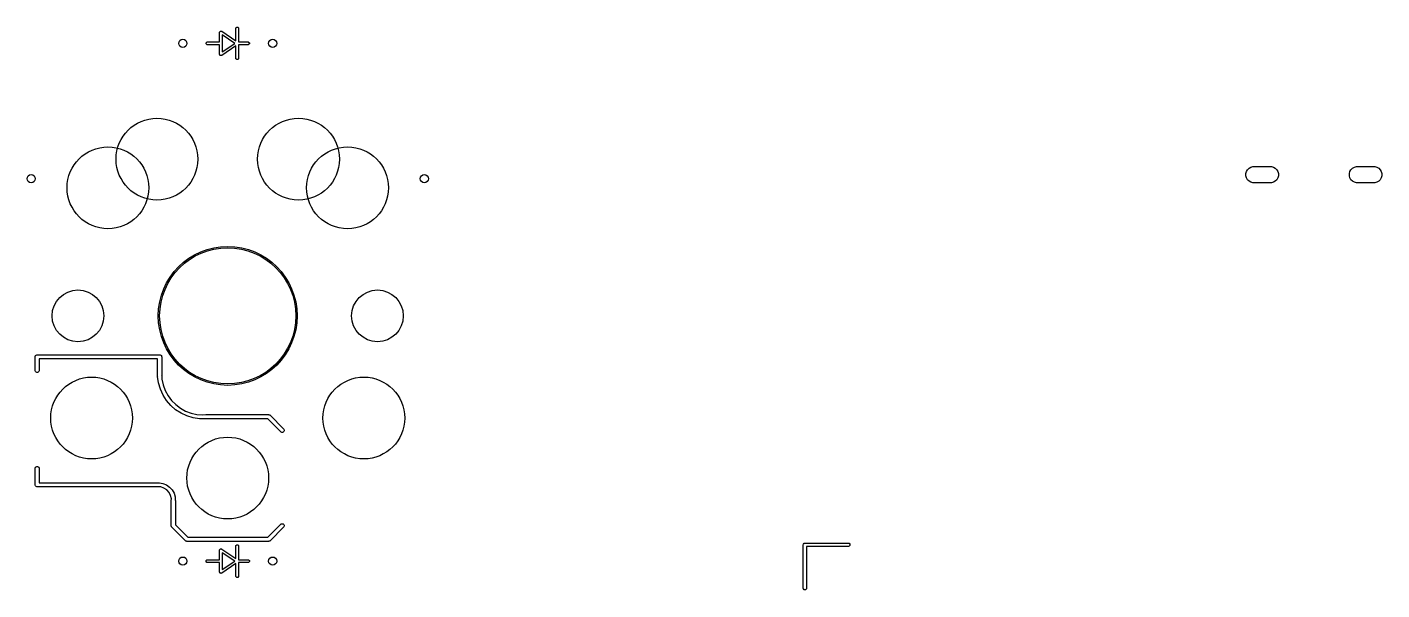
# Model space of a CAD drawing. Extents: x 2.61 to 8.57, y -5.64 to -1.89.
# Drawn here: x 6.563 to 8.523, y -4.346 to -3.533 of the extents above; entities that cross this region are included whole.
import ezdxf

# ---------------------------------------------------------------- set-up
doc = ezdxf.new("R2010")
doc.units = 0
doc.header["$MEASUREMENT"] = 0
doc.layers.add('BLACK', color=7, linetype='CONTINUOUS')

msp = doc.modelspace()

# ---------------------------------------------------------------- linework, layer by layer
at = {"layer": 'BLACK', "linetype": 'CONTINUOUS'}
for p, q in [((6.8417, -3.5411), (6.8418, -3.5408)), ((6.8417, -3.5548), (6.8417, -3.5411)), ((6.8418, -3.5406), (6.8419, -3.5403)), ((6.8418, -3.5407), (6.8418, -3.5406)), ((6.8418, -3.5408), (6.8418, -3.5407)), ((6.8419, -3.5403), (6.8423, -3.5399)), ((6.8423, -3.5399), (6.8426, -3.5394)), ((6.8426, -3.5394), (6.8428, -3.5394)), ((6.8428, -3.5394), (6.8429, -3.5392)), ((6.8429, -3.5392), (6.8435, -3.5392)), ((6.8435, -3.5392), (6.8441, -3.5391)), ((6.8441, -3.5391), (6.8444, -3.5392)), ((6.8444, -3.5392), (6.8445, -3.5392)), ((6.8445, -3.5392), (6.8445, -3.5393)), ((6.8445, -3.5393), (6.8448, -3.5394)), ((6.8448, -3.5394), (6.8654, -3.5531)), ((6.8638, -3.5568), (6.8457, -3.5447)), ((6.8457, -3.5447), (6.8457, -3.5689)), ((6.8654, -3.5352), (6.8655, -3.5344)), ((6.8654, -3.5531), (6.8654, -3.5352)), ((6.8655, -3.5344), (6.8666, -3.5333)), ((6.8666, -3.5333), (6.8681, -3.5333)), ((6.8681, -3.5333), (6.8691, -3.5344)), ((6.8691, -3.5344), (6.8693, -3.5352)), ((6.8693, -3.5352), (6.8693, -3.5548)), ((6.8222, -3.5561), (6.8233, -3.555)), ((6.8222, -3.5576), (6.8222, -3.5561)), ((6.8233, -3.5586), (6.8222, -3.5576)), ((6.8233, -3.555), (6.824, -3.5548)), ((6.824, -3.5588), (6.8233, -3.5586)), ((6.824, -3.5548), (6.8417, -3.5548)), ((6.8417, -3.5588), (6.824, -3.5588)), ((6.8417, -3.5726), (6.8417, -3.5588)), ((6.8654, -3.5605), (6.8448, -3.5742)), ((6.8457, -3.5689), (6.8638, -3.5568)), ((6.8654, -3.5785), (6.8654, -3.5605)), ((6.8693, -3.5548), (6.8831, -3.5548)), ((6.8831, -3.5588), (6.8693, -3.5588)), ((6.8693, -3.5588), (6.8693, -3.5785)), ((6.8831, -3.5548), (6.8838, -3.555)), ((6.8838, -3.5586), (6.8831, -3.5588)), ((6.8838, -3.555), (6.8849, -3.5561)), ((6.8849, -3.5576), (6.8838, -3.5586)), ((6.8849, -3.5561), (6.8849, -3.5576)), ((6.8418, -3.5728), (6.8417, -3.5726)), ((6.8418, -3.5729), (6.8418, -3.5728)), ((6.8418, -3.573), (6.8418, -3.5729)), ((6.8419, -3.5733), (6.8418, -3.573)), ((6.8423, -3.5737), (6.8419, -3.5733)), ((6.8426, -3.5742), (6.8423, -3.5737)), ((6.8428, -3.5742), (6.8426, -3.5742)), ((6.8429, -3.5744), (6.8428, -3.5742)), ((6.8435, -3.5744), (6.8429, -3.5744)), ((6.8441, -3.5745), (6.8435, -3.5744)), ((6.8444, -3.5744), (6.8441, -3.5745)), ((6.8445, -3.5744), (6.8444, -3.5744)), ((6.8448, -3.5742), (6.8445, -3.5743)), ((6.8445, -3.5743), (6.8445, -3.5744)), ((6.8655, -3.5792), (6.8654, -3.5785)), ((6.8666, -3.5803), (6.8655, -3.5792)), ((6.8681, -3.5803), (6.8666, -3.5803)), ((6.8691, -3.5792), (6.8681, -3.5803)), ((6.8693, -3.5785), (6.8691, -3.5792)), ((8.3261, -3.745), (8.3269, -3.742)), ((8.3269, -3.742), (8.3284, -3.7394)), ((8.3284, -3.7394), (8.3306, -3.7372)), ((8.3306, -3.7372), (8.3333, -3.7357)), ((8.3333, -3.7357), (8.3363, -3.7349)), ((8.3363, -3.7349), (8.3378, -3.7348)), ((8.3378, -3.7348), (8.3614, -3.7348)), ((8.3614, -3.7348), (8.363, -3.7349)), ((8.363, -3.7349), (8.3659, -3.7357)), ((8.3659, -3.7357), (8.3686, -3.7372)), ((8.3686, -3.7372), (8.3708, -3.7394)), ((8.3708, -3.7394), (8.3723, -3.742)), ((8.3723, -3.742), (8.3731, -3.745)), ((8.4757, -3.745), (8.4765, -3.742)), ((8.4765, -3.742), (8.478, -3.7394)), ((8.478, -3.7394), (8.4802, -3.7372)), ((8.4802, -3.7372), (8.4829, -3.7357)), ((8.4829, -3.7357), (8.4859, -3.7349)), ((8.4859, -3.7349), (8.4874, -3.7348)), ((8.4874, -3.7348), (8.511, -3.7348)), ((8.511, -3.7348), (8.5126, -3.7349)), ((8.5126, -3.7349), (8.5155, -3.7357)), ((8.5155, -3.7357), (8.5182, -3.7372)), ((8.5182, -3.7372), (8.5204, -3.7394)), ((8.5204, -3.7394), (8.5219, -3.742)), ((8.5219, -3.742), (8.5227, -3.745)), ((8.3261, -3.7481), (8.3261, -3.745)), ((8.3269, -3.7511), (8.3261, -3.7481)), ((8.3284, -3.7538), (8.3269, -3.7511)), ((8.3306, -3.7559), (8.3284, -3.7538)), ((8.3333, -3.7575), (8.3306, -3.7559)), ((8.3363, -3.7583), (8.3333, -3.7575)), ((8.3378, -3.7584), (8.3363, -3.7583)), ((8.3614, -3.7584), (8.3378, -3.7584)), ((8.363, -3.7583), (8.3614, -3.7584)), ((8.3659, -3.7575), (8.363, -3.7583)), ((8.3686, -3.7559), (8.3659, -3.7575)), ((8.3708, -3.7538), (8.3686, -3.7559)), ((8.3723, -3.7511), (8.3708, -3.7538)), ((8.3731, -3.7481), (8.3723, -3.7511)), ((8.3731, -3.745), (8.3731, -3.7481)), ((8.4757, -3.7481), (8.4757, -3.745)), ((8.4765, -3.7511), (8.4757, -3.7481)), ((8.478, -3.7538), (8.4765, -3.7511)), ((8.4802, -3.7559), (8.478, -3.7538)), ((8.4829, -3.7575), (8.4802, -3.7559)), ((8.4859, -3.7583), (8.4829, -3.7575)), ((8.4874, -3.7584), (8.4859, -3.7583)), ((8.511, -3.7584), (8.4874, -3.7584)), ((8.5126, -3.7583), (8.511, -3.7584)), ((8.5155, -3.7575), (8.5126, -3.7583)), ((8.5182, -3.7559), (8.5155, -3.7575)), ((8.5204, -3.7538), (8.5182, -3.7559)), ((8.5219, -3.7511), (8.5204, -3.7538)), ((8.5227, -3.7481), (8.5219, -3.7511)), ((8.5227, -3.745), (8.5227, -3.7481)), ((6.575, -4.0096), (6.5751, -4.009)), ((6.575, -4.0292), (6.575, -4.0096)), ((6.5751, -4.009), (6.5755, -4.0079)), ((6.5755, -4.0079), (6.5763, -4.0071)), ((6.5763, -4.0071), (6.5774, -4.0067)), ((6.5774, -4.0067), (6.578, -4.0066)), ((6.578, -4.0066), (6.7551, -4.0066)), ((6.7522, -4.0125), (6.5809, -4.0125)), ((6.5809, -4.0125), (6.5809, -4.0292)), ((6.7522, -4.0371), (6.7522, -4.0125)), ((6.7551, -4.0066), (6.7557, -4.0067)), ((6.7557, -4.0067), (6.7568, -4.0071)), ((6.7568, -4.0071), (6.7576, -4.0079)), ((6.7576, -4.0079), (6.758, -4.009)), ((6.758, -4.009), (6.7581, -4.0096)), ((6.7581, -4.0096), (6.7581, -4.0371)), ((6.5751, -4.0298), (6.575, -4.0292)), ((6.5755, -4.0309), (6.5751, -4.0298)), ((6.5763, -4.0317), (6.5755, -4.0309)), ((6.5774, -4.0321), (6.5763, -4.0317)), ((6.5785, -4.0321), (6.5774, -4.0321)), ((6.5796, -4.0317), (6.5785, -4.0321)), ((6.5804, -4.0309), (6.5796, -4.0317)), ((6.5808, -4.0298), (6.5804, -4.0309)), ((6.5809, -4.0292), (6.5808, -4.0298)), ((6.7522, -4.0377), (6.7522, -4.0371)), ((6.7523, -4.0378), (6.7522, -4.0377)), ((6.7522, -4.0381), (6.7523, -4.0378)), ((6.7535, -4.0474), (6.7522, -4.0381)), ((6.7522, -4.0381), (6.7522, -4.0381)), ((6.7561, -4.0564), (6.7535, -4.0474)), ((6.7581, -4.0371), (6.758, -4.0376)), ((6.758, -4.0376), (6.7581, -4.0377)), ((6.7581, -4.0377), (6.7581, -4.0377)), ((6.7581, -4.0377), (6.7584, -4.042)), ((6.7584, -4.042), (6.7602, -4.0503)), ((6.7602, -4.0503), (6.7631, -4.0584)), ((6.76, -4.0649), (6.7561, -4.0564)), ((6.765, -4.0728), (6.76, -4.0649)), ((6.7631, -4.0584), (6.7672, -4.0659)), ((6.7712, -4.0799), (6.765, -4.0728)), ((6.7672, -4.0659), (6.7723, -4.0727)), ((6.7723, -4.0727), (6.7784, -4.0788)), ((6.7782, -4.0861), (6.7712, -4.0799)), ((6.7861, -4.0912), (6.7782, -4.0861)), ((6.7784, -4.0788), (6.7852, -4.0839)), ((6.7852, -4.0839), (6.7927, -4.088)), ((6.7946, -4.0951), (6.7861, -4.0912)), ((6.7927, -4.088), (6.8007, -4.0911)), ((6.8007, -4.0911), (6.809, -4.0929)), ((6.809, -4.0929), (6.8176, -4.0935)), ((6.8176, -4.0935), (6.8218, -4.0932)), ((6.8218, -4.0932), (6.8218, -4.0932)), ((6.8218, -4.0932), (6.8219, -4.0932)), ((6.8219, -4.0932), (6.822, -4.0932)), ((6.822, -4.0932), (6.9126, -4.0932)), ((6.9126, -4.0932), (6.9132, -4.0933)), ((6.9132, -4.0933), (6.9142, -4.0937)), ((6.9142, -4.0937), (6.9147, -4.0941)), ((6.9147, -4.0941), (6.9344, -4.1138)), ((6.8036, -4.0977), (6.7946, -4.0951)), ((6.8129, -4.0991), (6.8036, -4.0977)), ((6.822, -4.0991), (6.8129, -4.0991)), ((6.9114, -4.0991), (6.822, -4.0991)), ((6.822, -4.0991), (6.822, -4.0991)), ((6.9302, -4.1179), (6.9114, -4.0991)), ((6.9344, -4.1138), (6.9347, -4.1142)), ((6.9347, -4.1142), (6.9352, -4.1153)), ((6.9306, -4.1183), (6.9302, -4.1179)), ((6.9317, -4.1188), (6.9306, -4.1183)), ((6.9329, -4.1188), (6.9317, -4.1188)), ((6.9339, -4.1183), (6.9329, -4.1188)), ((6.9347, -4.1175), (6.9339, -4.1183)), ((6.9352, -4.1164), (6.9347, -4.1175)), ((6.9352, -4.1153), (6.9352, -4.1164)), ((6.575, -4.171), (6.5751, -4.1704)), ((6.575, -4.1946), (6.575, -4.171)), ((6.5751, -4.1704), (6.5755, -4.1693)), ((6.5755, -4.1693), (6.5763, -4.1685)), ((6.5763, -4.1685), (6.5774, -4.1681)), ((6.5774, -4.1681), (6.5785, -4.1681)), ((6.5785, -4.1681), (6.5796, -4.1685)), ((6.5796, -4.1685), (6.5804, -4.1693)), ((6.5804, -4.1693), (6.5808, -4.1704)), ((6.5808, -4.1704), (6.5809, -4.171)), ((6.5809, -4.171), (6.5809, -4.1916)), ((6.5809, -4.1916), (6.7543, -4.1916)), ((6.7543, -4.1916), (6.7545, -4.1917)), ((6.7545, -4.1917), (6.7545, -4.1917)), ((6.7545, -4.1917), (6.7545, -4.1917)), ((6.7545, -4.1917), (6.7547, -4.1917)), ((6.7547, -4.1917), (6.7549, -4.1917)), ((6.7549, -4.1917), (6.755, -4.1917)), ((6.755, -4.1917), (6.7599, -4.1926)), ((6.7599, -4.1926), (6.765, -4.1947)), ((6.5751, -4.1952), (6.575, -4.1946)), ((6.5755, -4.1962), (6.5751, -4.1952)), ((6.5763, -4.1971), (6.5755, -4.1962)), ((6.5774, -4.1975), (6.5763, -4.1971)), ((6.578, -4.1976), (6.5774, -4.1975)), ((6.7542, -4.1976), (6.578, -4.1976)), ((6.7566, -4.1977), (6.7542, -4.1976)), ((6.7613, -4.1992), (6.7566, -4.1977)), ((6.7655, -4.2019), (6.7613, -4.1992)), ((6.765, -4.1947), (6.7695, -4.1979)), ((6.7687, -4.2056), (6.7655, -4.2019)), ((6.771, -4.21), (6.7687, -4.2056)), ((6.7695, -4.1979), (6.7732, -4.202)), ((6.772, -4.2148), (6.771, -4.21)), ((6.7732, -4.202), (6.7759, -4.2068)), ((6.7759, -4.2068), (6.7774, -4.2121)), ((6.7774, -4.2121), (6.7777, -4.2171)), ((6.7719, -4.2173), (6.772, -4.2148)), ((6.7719, -4.2174), (6.7719, -4.2173)), ((6.7719, -4.2173), (6.7719, -4.2173)), ((6.7719, -4.2173), (6.7719, -4.2173)), ((6.7719, -4.2537), (6.7719, -4.2174)), ((6.7777, -4.2171), (6.7778, -4.2174)), ((6.7778, -4.2174), (6.7778, -4.2524)), ((6.9114, -4.2704), (6.9302, -4.2516)), ((6.9302, -4.2516), (6.9306, -4.2512)), ((6.9306, -4.2512), (6.9317, -4.2508)), ((6.9317, -4.2508), (6.9329, -4.2508)), ((6.9329, -4.2508), (6.9339, -4.2512)), ((6.9339, -4.2512), (6.9347, -4.252)), ((6.7719, -4.2542), (6.7719, -4.2537)), ((6.7721, -4.2546), (6.7719, -4.2542)), ((6.7723, -4.2553), (6.7721, -4.2546)), ((6.7727, -4.2557), (6.7723, -4.2553)), ((6.7924, -4.2754), (6.7727, -4.2557)), ((6.7778, -4.2524), (6.7957, -4.2704)), ((6.7957, -4.2704), (6.9114, -4.2704)), ((6.9344, -4.2557), (6.9147, -4.2754)), ((6.9347, -4.2553), (6.9344, -4.2557)), ((6.9347, -4.252), (6.9352, -4.2531)), ((6.9352, -4.2542), (6.9347, -4.2553)), ((6.9352, -4.2531), (6.9352, -4.2542)), ((6.7928, -4.2758), (6.7924, -4.2754)), ((6.7936, -4.2761), (6.7928, -4.2758)), ((6.7939, -4.2762), (6.7936, -4.2761)), ((6.7945, -4.2763), (6.7939, -4.2762)), ((6.9126, -4.2763), (6.7945, -4.2763)), ((6.8417, -4.2891), (6.8418, -4.2888)), ((6.8417, -4.3029), (6.8417, -4.2891)), ((6.8418, -4.2886), (6.8419, -4.2883)), ((6.8418, -4.2887), (6.8418, -4.2886)), ((6.8418, -4.2888), (6.8418, -4.2887)), ((6.8419, -4.2883), (6.8423, -4.2879)), ((6.8423, -4.2879), (6.8426, -4.2875)), ((6.8426, -4.2875), (6.8428, -4.2874)), ((6.8428, -4.2874), (6.8429, -4.2873)), ((6.8429, -4.2873), (6.8435, -4.2873)), ((6.8435, -4.2873), (6.8441, -4.2872)), ((6.8441, -4.2872), (6.8444, -4.2873)), ((6.8444, -4.2873), (6.8445, -4.2873)), ((6.8445, -4.2873), (6.8445, -4.2873)), ((6.8445, -4.2873), (6.8448, -4.2875)), ((6.8448, -4.2875), (6.8654, -4.3012)), ((6.8654, -4.2832), (6.8655, -4.2824)), ((6.8654, -4.3012), (6.8654, -4.2832)), ((6.8655, -4.2824), (6.8666, -4.2814)), ((6.8666, -4.2814), (6.8681, -4.2814)), ((6.8681, -4.2814), (6.8691, -4.2824)), ((6.8691, -4.2824), (6.8693, -4.2832)), ((6.8693, -4.2832), (6.8693, -4.3029)), ((6.9132, -4.2762), (6.9126, -4.2763)), ((6.9142, -4.2758), (6.9132, -4.2762)), ((6.9147, -4.2754), (6.9142, -4.2758)), ((6.9142, -4.2758), (6.9142, -4.2758)), ((7.6858, -4.2812), (7.686, -4.2803)), ((7.6858, -4.3442), (7.6858, -4.2812)), ((7.686, -4.2803), (7.6873, -4.279)), ((7.6873, -4.279), (7.6882, -4.2789)), ((7.6882, -4.2789), (7.7512, -4.2789)), ((7.7512, -4.2836), (7.6906, -4.2836)), ((7.6906, -4.2836), (7.6906, -4.3442)), ((7.7512, -4.2789), (7.7521, -4.279)), ((7.7521, -4.2834), (7.7512, -4.2836)), ((7.7521, -4.279), (7.7534, -4.2803)), ((7.7534, -4.2821), (7.7521, -4.2834)), ((7.7534, -4.2803), (7.7534, -4.2821)), ((6.8222, -4.3041), (6.8233, -4.303)), ((6.8222, -4.3056), (6.8222, -4.3041)), ((6.8233, -4.3067), (6.8222, -4.3056)), ((6.8233, -4.303), (6.824, -4.3029)), ((6.824, -4.3068), (6.8233, -4.3067)), ((6.824, -4.3029), (6.8417, -4.3029)), ((6.8417, -4.3068), (6.824, -4.3068)), ((6.8417, -4.3206), (6.8417, -4.3068)), ((6.8654, -4.3085), (6.8448, -4.3222)), ((6.8638, -4.3048), (6.8457, -4.2928)), ((6.8457, -4.2928), (6.8457, -4.3169)), ((6.8457, -4.3169), (6.8638, -4.3048)), ((6.8654, -4.3265), (6.8654, -4.3085)), ((6.8693, -4.3029), (6.8831, -4.3029)), ((6.8831, -4.3068), (6.8693, -4.3068)), ((6.8693, -4.3068), (6.8693, -4.3265)), ((6.8831, -4.3029), (6.8838, -4.303)), ((6.8838, -4.3067), (6.8831, -4.3068)), ((6.8838, -4.303), (6.8849, -4.3041)), ((6.8849, -4.3056), (6.8838, -4.3067)), ((6.8849, -4.3041), (6.8849, -4.3056)), ((6.8418, -4.3209), (6.8417, -4.3206)), ((6.8418, -4.321), (6.8418, -4.3209)), ((6.8419, -4.3213), (6.8418, -4.321)), ((6.8418, -4.321), (6.8418, -4.321)), ((6.8423, -4.3217), (6.8419, -4.3213)), ((6.8426, -4.3222), (6.8423, -4.3217)), ((6.8428, -4.3223), (6.8426, -4.3222)), ((6.8429, -4.3224), (6.8428, -4.3223)), ((6.8435, -4.3224), (6.8429, -4.3224)), ((6.8441, -4.3225), (6.8435, -4.3224)), ((6.8444, -4.3224), (6.8441, -4.3225)), ((6.8445, -4.3224), (6.8444, -4.3224)), ((6.8448, -4.3222), (6.8445, -4.3223)), ((6.8445, -4.3223), (6.8445, -4.3224)), ((6.8655, -4.3272), (6.8654, -4.3265)), ((6.8666, -4.3283), (6.8655, -4.3272)), ((6.8681, -4.3283), (6.8666, -4.3283)), ((6.8691, -4.3272), (6.8681, -4.3283)), ((6.8693, -4.3265), (6.8691, -4.3272)), ((7.686, -4.3451), (7.6858, -4.3442)), ((7.6873, -4.3464), (7.686, -4.3451)), ((7.6891, -4.3464), (7.6873, -4.3464)), ((7.6904, -4.3451), (7.6891, -4.3464)), ((7.6906, -4.3442), (7.6904, -4.3451))]:
    msp.add_line(p, q, dxfattribs=at)
at = {"layer": 'BLACK'}
for centre, radius in [((6.7886, -3.5568), 0.00591), ((6.9185, -3.5568), 0.00591), ((6.7512, -3.7241), 0.0591), ((6.9559, -3.7241), 0.0591), ((6.6803, -3.7655), 0.0591), ((7.0268, -3.7655), 0.0591), ((6.5693, -3.7523), 0.00591), ((7.1378, -3.7523), 0.00591), ((6.8535, -3.9505), 0.1004), ((6.8535, -3.9505), 0.0984), ((6.637, -3.9505), 0.0374), ((7.0701, -3.9505), 0.0374), ((6.6567, -4.0981), 0.0591), ((7.0504, -4.0981), 0.0591), ((6.8535, -4.1848), 0.0591), ((6.7886, -4.3048), 0.00591), ((6.9185, -4.3048), 0.00591)]:
    msp.add_circle(centre, radius, dxfattribs=at)

doc.saveas('drawing.dxf')
